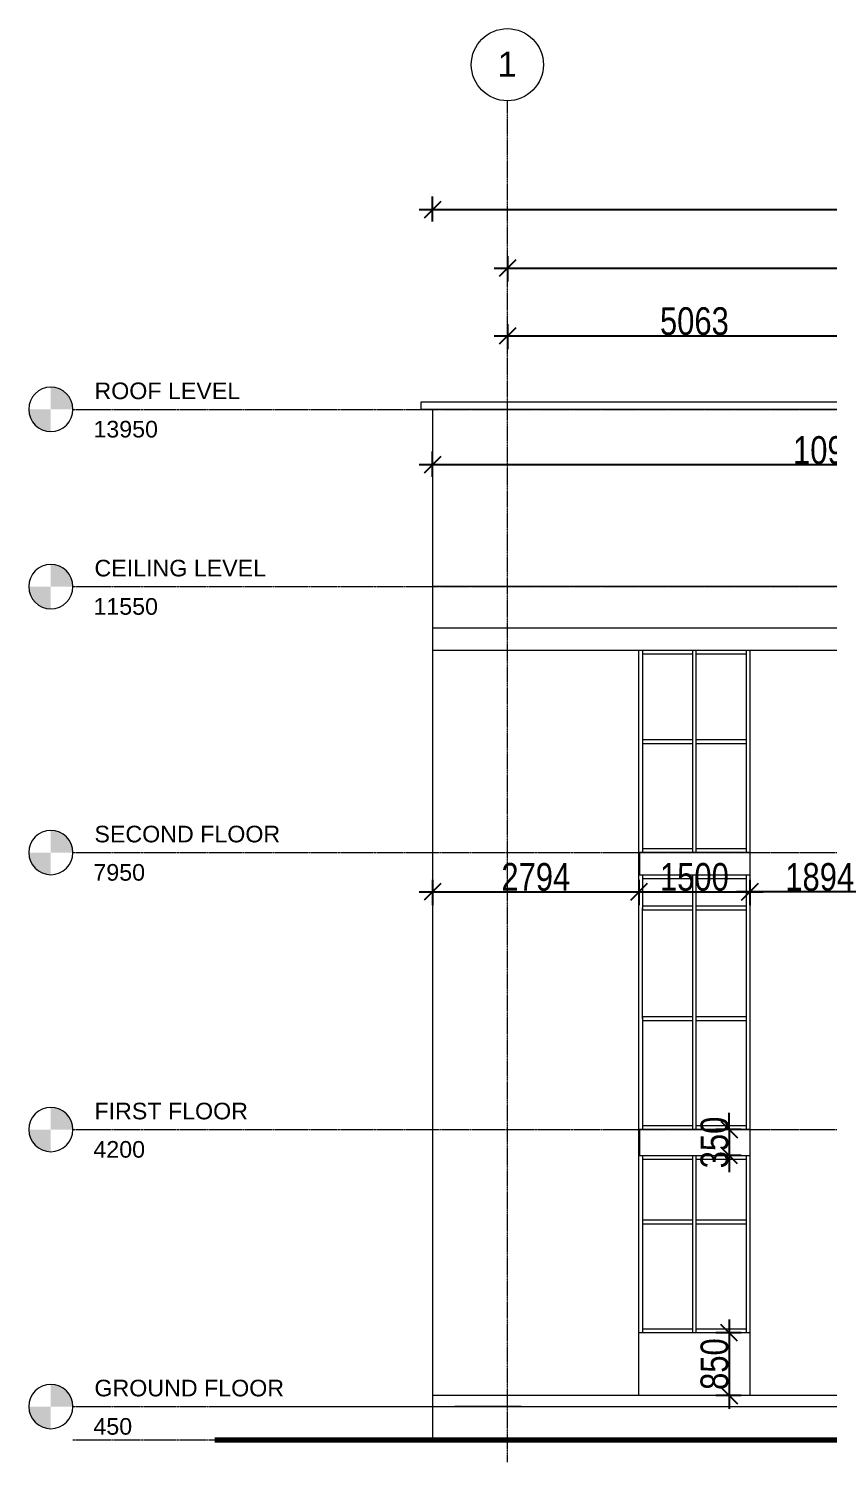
# Model space of a CAD drawing. Header units: millimetres. Extents: x -35190 to 411743, y -233114 to 23872.
# Drawn here: x 55056 to 65869, y -164512 to -145104 of the extents above; entities that cross this region are included whole.
import ezdxf

# ---------------------------------------------------------------- set-up
doc = ezdxf.new("R2010")
doc.units = ezdxf.units.MM
doc.linetypes.add('Centre', pattern=[31.75, 6.35, -4.7625, 15.875, -4.7625])
doc.linetypes.add('Grid Line', pattern=[22.225, 12.7, -3.175, 3.175, -3.175])
for name, color, linetype, lineweight in [('A-ANNO-DIMS', 211, 'Continuous', 9), ('A-DETL', 90, 'Continuous', 18), ('A-DETL-WIDE', 214, 'Continuous', 70), ('A-FLOR-LEVL', 51, 'Continuous', 18), ('A-GLAZ-CWMG', 51, 'Continuous', 18), ('A-WALL', 113, 'Continuous', 18), ('Q-CASE', 31, 'Continuous', 18), ('S-GRID', 1, 'Continuous', 9), ('S-GRID-IDEN', 1, 'Continuous', 9)]:
    doc.layers.add(name, color=color, linetype=linetype, lineweight=lineweight)
doc.styles.add('Arial', font='arial.ttf', dxfattribs={"height": 187.5})
doc.styles.add('Arial_1', font='arial.ttf', dxfattribs={"height": 150})
doc.styles.add('Arial_3', font='arial.ttf', dxfattribs={"width": 0.8, "height": 375})
doc.dimstyles.new('main_4_5mm', dxfattribs={"dimscale": 304.8, "dimtxt": 382.597275, "dimasz": 0.738189, "dimexe": 0.590551, "dimexo": 0.0625, "dimgap": 0.024606, "dimtad": 1, "dimdec": 0, "dimzin": 0, "dimdsep": 46, "dimtxsty": 'Arial_3', "dimblk1": 'OBLIQUE', "dimblk2": 'OBLIQUE', "dimsah": 1, "dimcen": 0.09, "dimdle": 0.590551, "dimazin": 0, "dimtfac": 1, "dimtdec": 4, "dimtix": 1, "dimtmove": 0, "dimatfit": 3, "dimfxl": 0.590551, "dimfxlon": 1, "dimtvp": 1, "dimtolj": 1, "dimtzin": 0, "dimarcsym": 2})

# ---------------------------------------------------------------- blocks, each defined once
blk = doc.blocks.new('Rectangular Mullion - 50 x 150mm-723600-South')
at = {"layer": 'A-GLAZ-CWMG'}
for p, q in [((-8157, 3800), (-8157, 3850)), ((-8157, 3800), (-7482, 3800)), ((-7482, 3850), (-7482, 3800))]:
    blk.add_line(p, q, dxfattribs=at)
blk = doc.blocks.new('Rectangular Mullion - 50 x 150mm-723601-South')
at = {"layer": 'A-GLAZ-CWMG'}
for p, q in [((-8882, 1450), (-8882, 1500)), ((-8207, 1500), (-8882, 1500)), ((-8207, 1500), (-8207, 1450))]:
    blk.add_line(p, q, dxfattribs=at)
blk = doc.blocks.new('Rectangular Mullion - 50 x 150mm-725073-South')
at = {"layer": 'A-GLAZ-CWMG'}
blk.add_line((-7482, 2950), (-7482, 1450), dxfattribs=at)
blk = doc.blocks.new('Rectangular Mullion - 50 x 150mm-725085-South')
at = {"layer": 'A-GLAZ-CWMG'}
blk.add_line((-8882, 2950), (-8882, 3850), dxfattribs=at)
blk = doc.blocks.new('Rectangular Mullion - 50 x 150mm-725088-South')
at = {"layer": 'A-GLAZ-CWMG'}
blk.add_line((-8882, 7200), (-8882, 7650), dxfattribs=at)
blk = doc.blocks.new('Rectangular Mullion - 50 x 150mm-725090-South')
at = {"layer": 'A-GLAZ-CWMG'}
blk.add_line((-8882, 9450), (-8882, 10690), dxfattribs=at)
blk = doc.blocks.new('Rectangular Mullion - 50 x 150mm-725092-South')
at = {"layer": 'A-GLAZ-CWMG'}
blk.add_line((-7482, 7200), (-7482, 5700), dxfattribs=at)
blk = doc.blocks.new('Rectangular Mullion - 50 x 150mm-725076-South')
at = {"layer": 'A-GLAZ-CWMG'}
blk.add_line((-8882, 4200), (-8882, 5700), dxfattribs=at)
blk = doc.blocks.new('Rectangular Mullion - 50 x 150mm-723605-South')
at = {"layer": 'A-GLAZ-CWMG'}
for p, q in [((-8882, 5675), (-8882, 5725)), ((-8207, 5725), (-8882, 5725)), ((-8882, 5675), (-8207, 5675)), ((-8207, 5725), (-8207, 5675))]:
    blk.add_line(p, q, dxfattribs=at)
blk = doc.blocks.new('Rectangular Mullion - 50 x 150mm-725094-South')
at = {"layer": 'A-GLAZ-CWMG'}
blk.add_line((-7482, 10690), (-7482, 9450), dxfattribs=at)
blk = doc.blocks.new('Casework 1 - Casework 1-478824-South')
at = {"layer": 'Q-CASE'}
for p, q in [((-11726, 10990), (-11726, 10690)), ((-1101, 10990), (-11726, 10990)), ((-11726, 10690), (-11726, 600)), ((-11726, 10690), (-1101, 10690)), ((-8932, 600), (-8932, 10690)), ((-7432, 10690), (-7432, 600)), ((-7432, 7950), (-8926, 7950)), ((-8926, 7950), (-8926, 7650)), ((-8926, 7650), (-7432, 7650)), ((-7432, 4200), (-8926, 4200)), ((-8926, 4200), (-8926, 3850)), ((-8926, 3850), (-7432, 3850)), ((-7432, 1450), (-8932, 1450)), ((1039, 600), (-11726, 600)), ((-11726, 600), (-11726, 0)), ((-11726, 0), (-376, 0))]:
    blk.add_line(p, q, dxfattribs=at)
blk = doc.blocks.new('Casework 2 - Casework 2-644764-South')
at = {"layer": 'Q-CASE'}
for p, q in [((-11882, 14050), (-876, 14050)), ((-11882, 13950), (-11882, 14050)), ((-876, 13950), (-11882, 13950))]:
    blk.add_line(p, q, dxfattribs=at)
blk = doc.blocks.new('Rectangular Mullion - 50 x 150mm-725130-South')
at = {"layer": 'A-GLAZ-CWMG'}
blk.add_line((-7482, 3850), (-7482, 2950), dxfattribs=at)
blk = doc.blocks.new('Rectangular Mullion - 50 x 150mm-725116-South')
at = {"layer": 'A-GLAZ-CWMG'}
blk.add_line((9760, 5550), (9760, 7050), dxfattribs=at)
blk = doc.blocks.new('Rectangular Mullion - 50 x 150mm-725131-South')
at = {"layer": 'A-GLAZ-CWMG'}
blk.add_line((-7482, 7650), (-7482, 7200), dxfattribs=at)
blk = doc.blocks.new('Rectangular Mullion - 50 x 150mm-V19-South')
at = {"layer": 'A-GLAZ-CWMG'}
for p, q in [((17364, 2950), (17364, 1450)), ((17414, 1450), (17414, 2950))]:
    blk.add_line(p, q, dxfattribs=at)
blk = doc.blocks.new('Rectangular Mullion - 50 x 150mm-725083-South')
at = {"layer": 'A-GLAZ-CWMG'}
for p, q in [((-8207, 3850), (-8207, 2950)), ((-8157, 2950), (-8157, 3850))]:
    blk.add_line(p, q, dxfattribs=at)
blk = doc.blocks.new('Rectangular Mullion - 50 x 150mm-725086-South')
at = {"layer": 'A-GLAZ-CWMG'}
for p, q in [((10435, 7050), (10435, 5550)), ((10485, 5550), (10485, 7050))]:
    blk.add_line(p, q, dxfattribs=at)
blk = doc.blocks.new('Rectangular Mullion - 50 x 150mm-725087-South')
at = {"layer": 'A-GLAZ-CWMG'}
for p, q in [((-8207, 7650), (-8207, 7200)), ((-8157, 7200), (-8157, 7650))]:
    blk.add_line(p, q, dxfattribs=at)
blk = doc.blocks.new('Rectangular Mullion - 50 x 150mm-725089-South')
at = {"layer": 'A-GLAZ-CWMG'}
for p, q in [((-8207, 10690), (-8207, 9450)), ((-8157, 9450), (-8157, 10690))]:
    blk.add_line(p, q, dxfattribs=at)
blk = doc.blocks.new('Level - M_Level Head - Circle-24867-South')
at = {"layer": 'A-FLOR-LEVL', "lineweight": 9}
h = blk.add_hatch(color=256, dxfattribs=at)
edge = h.paths.add_edge_path()
edge.add_line((46858, 0), (46558, 0))
edge.add_arc((46858, 0), 300, 90, 180, ccw=False)
edge.add_line((46858, 300), (46858, 0))
h = blk.add_hatch(color=256, dxfattribs=at)
edge = h.paths.add_edge_path()
edge.add_line((46858, -300), (46858, 0))
edge.add_line((46858, 0), (47158, 0))
edge.add_arc((46858, 0), 300, 270, 360, ccw=False)
blk.add_circle((46858, 0), 300, dxfattribs=at)
blk = doc.blocks.new('Grid - M_Grid Head - Circle-24584-South')
at = {"layer": 'S-GRID-IDEN'}
blk.add_circle((-10714, 18616), 488, dxfattribs=at)
blk = doc.blocks.new('_Oblique')
at = {"color": 0, "linetype": 'ByBlock', "lineweight": -2}
blk.add_line((-0.5, -0.5), (0.5, 0.5), dxfattribs=at)
blk = doc.blocks.new('*D2189')
at = {"layer": 'A-ANNO-DIMS', "color": 0, "lineweight": -2, "transparency": 16777216}
for p, q in [((61537, -149103), (61537, -149444)), ((66600, -149103), (66600, -149444)), ((61357, -149264), (66780, -149264))]:
    blk.add_line(p, q, dxfattribs=at)
at = {"layer": 'Defpoints', "color": 0, "transparency": 16777216}
for p in [(61537, -149084), (66600, -149084), (66600, -149264)]:
    blk.add_point(p, dxfattribs=at)
at = {"layer": 'A-ANNO-DIMS', "color": 0, "lineweight": -2, "transparency": 16777216, "xscale": 224.9999999999999, "yscale": 224.9999999999999, "zscale": 224.9999999999999, "rotation": 180}
blk.add_blockref('_Oblique', (61537, -149264), dxfattribs=at)
at = {"layer": 'A-ANNO-DIMS', "color": 0, "lineweight": -2, "transparency": 16777216, "xscale": 224.9999999999999, "yscale": 224.9999999999999, "zscale": 224.9999999999999}
blk.add_blockref('_Oblique', (66600, -149264), dxfattribs=at)
at = {"layer": 'A-ANNO-DIMS', "color": 0, "transparency": 16777216, "insert": (64069, -149065), "char_height": 375, "width": 991.69, "attachment_point": 5, "style": 'Arial_3'}
blk.add_mtext('\\A1;5063', dxfattribs=at)
blk = doc.blocks.new('*D2199')
at = {"layer": 'A-ANNO-DIMS', "color": 0, "lineweight": -2, "transparency": 16777216}
for p, q in [((60525, -147716), (60525, -147375)), ((114600, -147716), (114600, -147375)), ((114780, -147555), (60345, -147555))]:
    blk.add_line(p, q, dxfattribs=at)
at = {"layer": 'Defpoints', "color": 0, "transparency": 16777216}
for p in [(60525, -147555), (60525, -147735), (114600, -147735)]:
    blk.add_point(p, dxfattribs=at)
at = {"layer": 'A-ANNO-DIMS', "color": 0, "lineweight": -2, "transparency": 16777216, "xscale": 224.9999999999999, "yscale": 224.9999999999999, "zscale": 224.9999999999999, "rotation": 180}
blk.add_blockref('_Oblique', (60525, -147555), dxfattribs=at)
at = {"layer": 'A-ANNO-DIMS', "color": 0, "lineweight": -2, "transparency": 16777216, "xscale": 224.9999999999999, "yscale": 224.9999999999999, "zscale": 224.9999999999999}
blk.add_blockref('_Oblique', (114600, -147555), dxfattribs=at)
at = {"layer": 'A-ANNO-DIMS', "color": 0, "transparency": 16777216, "insert": (87562, -147356), "char_height": 375, "width": 1239.62, "attachment_point": 5, "style": 'Arial_3'}
blk.add_mtext('\\A1;54075', dxfattribs=at)
blk = doc.blocks.new('*D2200')
at = {"layer": 'A-ANNO-DIMS', "color": 0, "lineweight": -2, "transparency": 16777216}
for p, q in [((61537, -148183), (61537, -148524)), ((113587, -148183), (113587, -148524)), ((61357, -148344), (113767, -148344))]:
    blk.add_line(p, q, dxfattribs=at)
at = {"layer": 'Defpoints', "color": 0, "transparency": 16777216}
for p in [(61537, -148164), (113587, -148164), (113587, -148344)]:
    blk.add_point(p, dxfattribs=at)
at = {"layer": 'A-ANNO-DIMS', "color": 0, "lineweight": -2, "transparency": 16777216, "xscale": 224.9999999999999, "yscale": 224.9999999999999, "zscale": 224.9999999999999, "rotation": 180}
blk.add_blockref('_Oblique', (61537, -148344), dxfattribs=at)
at = {"layer": 'A-ANNO-DIMS', "color": 0, "lineweight": -2, "transparency": 16777216, "xscale": 224.9999999999999, "yscale": 224.9999999999999, "zscale": 224.9999999999999}
blk.add_blockref('_Oblique', (113587, -148344), dxfattribs=at)
at = {"layer": 'A-ANNO-DIMS', "color": 0, "transparency": 16777216, "insert": (87562, -148145), "char_height": 375, "width": 1239.62, "attachment_point": 5, "style": 'Arial_3'}
blk.add_mtext('\\A1;52050', dxfattribs=at)
blk = doc.blocks.new('*D2204')
at = {"layer": 'A-ANNO-DIMS', "color": 0, "lineweight": -2, "transparency": 16777216}
for p, q in [((60525, -151169), (60525, -150829)), ((71450, -151169), (71450, -150829)), ((71630, -151009), (60345, -151009))]:
    blk.add_line(p, q, dxfattribs=at)
at = {"layer": 'Defpoints', "color": 0, "transparency": 16777216}
for p in [(60525, -151009), (60525, -151189), (71450, -151189)]:
    blk.add_point(p, dxfattribs=at)
at = {"layer": 'A-ANNO-DIMS', "color": 0, "lineweight": -2, "transparency": 16777216, "xscale": 224.9999999999999, "yscale": 224.9999999999999, "zscale": 224.9999999999999, "rotation": 180}
blk.add_blockref('_Oblique', (60525, -151009), dxfattribs=at)
at = {"layer": 'A-ANNO-DIMS', "color": 0, "lineweight": -2, "transparency": 16777216, "xscale": 224.9999999999999, "yscale": 224.9999999999999, "zscale": 224.9999999999999}
blk.add_blockref('_Oblique', (71450, -151009), dxfattribs=at)
at = {"layer": 'A-ANNO-DIMS', "color": 0, "transparency": 16777216, "insert": (65987, -150810), "char_height": 375, "width": 1239.62, "attachment_point": 5, "style": 'Arial_3'}
blk.add_mtext('\\A1;10925', dxfattribs=at)
blk = doc.blocks.new('*D2296')
at = {"layer": 'A-ANNO-DIMS', "color": 0, "lineweight": -2, "transparency": 16777216}
for p, q in [((63139, -156788), (64999, -156788)), ((63319, -156627), (63319, -156968)), ((64819, -156627), (64819, -156968))]:
    blk.add_line(p, q, dxfattribs=at)
at = {"layer": 'Defpoints', "color": 0, "transparency": 16777216}
for p in [(63319, -156608), (64819, -156608), (64819, -156788)]:
    blk.add_point(p, dxfattribs=at)
at = {"layer": 'A-ANNO-DIMS', "color": 0, "lineweight": -2, "transparency": 16777216, "xscale": 224.9999999999999, "yscale": 224.9999999999999, "zscale": 224.9999999999999, "rotation": 180}
blk.add_blockref('_Oblique', (63319, -156788), dxfattribs=at)
at = {"layer": 'A-ANNO-DIMS', "color": 0, "lineweight": -2, "transparency": 16777216, "xscale": 224.9999999999999, "yscale": 224.9999999999999, "zscale": 224.9999999999999}
blk.add_blockref('_Oblique', (64819, -156788), dxfattribs=at)
at = {"layer": 'A-ANNO-DIMS', "color": 0, "transparency": 16777216, "insert": (64069, -156589), "char_height": 375, "width": 991.69, "attachment_point": 5, "style": 'Arial_3'}
blk.add_mtext('\\A1;1500', dxfattribs=at)
blk = doc.blocks.new('*D2297')
at = {"layer": 'A-ANNO-DIMS', "color": 0, "lineweight": -2, "transparency": 16777216}
for p, q in [((60345, -156788), (63499, -156788)), ((60525, -156627), (60525, -156968)), ((63319, -156627), (63319, -156968))]:
    blk.add_line(p, q, dxfattribs=at)
at = {"layer": 'Defpoints', "color": 0, "transparency": 16777216}
for p in [(60525, -156608), (63319, -156608), (63319, -156788)]:
    blk.add_point(p, dxfattribs=at)
at = {"layer": 'A-ANNO-DIMS', "color": 0, "lineweight": -2, "transparency": 16777216, "xscale": 224.9999999999999, "yscale": 224.9999999999999, "zscale": 224.9999999999999, "rotation": 180}
blk.add_blockref('_Oblique', (60525, -156788), dxfattribs=at)
at = {"layer": 'A-ANNO-DIMS', "color": 0, "lineweight": -2, "transparency": 16777216, "xscale": 224.9999999999999, "yscale": 224.9999999999999, "zscale": 224.9999999999999}
blk.add_blockref('_Oblique', (63319, -156788), dxfattribs=at)
at = {"layer": 'A-ANNO-DIMS', "color": 0, "transparency": 16777216, "insert": (61922, -156589), "char_height": 375, "width": 991.69, "attachment_point": 5, "style": 'Arial_3'}
blk.add_mtext('\\A1;2794', dxfattribs=at)
blk = doc.blocks.new('*D2298')
at = {"layer": 'A-ANNO-DIMS', "color": 0, "lineweight": -2, "transparency": 16777216}
for p, q in [((66712, -156949), (66712, -156608)), ((66892, -156788), (64639, -156788)), ((64819, -156627), (64819, -156968))]:
    blk.add_line(p, q, dxfattribs=at)
at = {"layer": 'Defpoints', "color": 0, "transparency": 16777216}
for p in [(64819, -156608), (64819, -156788), (66712, -156968)]:
    blk.add_point(p, dxfattribs=at)
at = {"layer": 'A-ANNO-DIMS', "color": 0, "lineweight": -2, "transparency": 16777216, "xscale": 224.9999999999999, "yscale": 224.9999999999999, "zscale": 224.9999999999999, "rotation": 180}
blk.add_blockref('_Oblique', (64819, -156788), dxfattribs=at)
at = {"layer": 'A-ANNO-DIMS', "color": 0, "lineweight": -2, "transparency": 16777216, "xscale": 224.9999999999999, "yscale": 224.9999999999999, "zscale": 224.9999999999999}
blk.add_blockref('_Oblique', (66712, -156788), dxfattribs=at)
at = {"layer": 'A-ANNO-DIMS', "color": 0, "transparency": 16777216, "insert": (65766, -156589), "char_height": 375, "width": 991.69, "attachment_point": 5, "style": 'Arial_3'}
blk.add_mtext('\\A1;1894', dxfattribs=at)
blk = doc.blocks.new('*D2186')
at = {"layer": 'A-ANNO-DIMS', "color": 0, "lineweight": -2, "transparency": 16777216}
for p, q in [((64541, -160007), (64541, -159782)), ((64702, -160007), (64361, -160007)), ((64541, -160007), (64541, -160357)), ((64702, -160357), (64361, -160357)), ((64541, -160357), (64541, -160582))]:
    blk.add_line(p, q, dxfattribs=at)
at = {"layer": 'Defpoints', "color": 0, "transparency": 16777216}
for p in [(64721, -160007), (64541, -160357), (64721, -160357)]:
    blk.add_point(p, dxfattribs=at)
at = {"layer": 'A-ANNO-DIMS', "color": 0, "lineweight": -2, "transparency": 16777216, "xscale": 224.9999999999999, "yscale": 224.9999999999999, "zscale": 224.9999999999999}
for p, rotation in [((64541, -160007), 270), ((64541, -160357), 90)]:
    blk.add_blockref('_Oblique', p, dxfattribs=dict(at, rotation=rotation))
at = {"layer": 'A-ANNO-DIMS', "color": 0, "transparency": 16777216, "insert": (64342, -160182), "char_height": 375, "width": 743.77, "attachment_point": 5, "rotation": 90, "style": 'Arial_3'}
blk.add_mtext('\\A1;350', dxfattribs=at)
blk = doc.blocks.new('*D2187')
at = {"layer": 'A-ANNO-DIMS', "color": 0, "lineweight": -2, "transparency": 16777216}
for p, q in [((64541, -162577), (64541, -163787)), ((64702, -162757), (64361, -162757)), ((64702, -163607), (64361, -163607))]:
    blk.add_line(p, q, dxfattribs=at)
at = {"layer": 'Defpoints', "color": 0, "transparency": 16777216}
for p in [(64721, -162757), (64541, -163607), (64721, -163607)]:
    blk.add_point(p, dxfattribs=at)
at = {"layer": 'A-ANNO-DIMS', "color": 0, "lineweight": -2, "transparency": 16777216, "xscale": 224.9999999999999, "yscale": 224.9999999999999, "zscale": 224.9999999999999}
for p, rotation in [((64541, -162757), 90), ((64541, -163607), 270)]:
    blk.add_blockref('_Oblique', p, dxfattribs=dict(at, rotation=rotation))
at = {"layer": 'A-ANNO-DIMS', "color": 0, "transparency": 16777216, "insert": (64342, -163182), "char_height": 375, "width": 743.77, "attachment_point": 5, "rotation": 90, "style": 'Arial_3'}
blk.add_mtext('\\A1;850', dxfattribs=at)

msp = doc.modelspace()

# ---------------------------------------------------------------- linework, layer by layer
at = {"layer": 'A-DETL'}
for p, q in [((57575.8, -163757.1), (72969.1, -163757.1)), ((61724.9, -163757.1), (60824.9, -163757.1)), ((61724.9, -163757.1), (72969.1, -163757.1))]:
    msp.add_line(p, q, dxfattribs=at)
at = {"layer": 'A-DETL-WIDE'}
msp.add_line((57575.8, -164207.1), (121524.9, -164207.1), dxfattribs=at)
at = {"layer": 'A-FLOR-LEVL', "linetype": 'Centre', "lineweight": 9}
msp.add_line((55656.4, -164207.1), (118808.8, -164207.1), dxfattribs=at)
at = {"layer": 'A-WALL'}
for p, q in [((60524.9, -150257.1), (60524.9, -153217.1)), ((71449.9, -152657.1), (60524.9, -152657.1)), ((63324.9, -156257.1), (63318.6, -156257.1)), ((63318.6, -156557.1), (63324.9, -156557.1)), ((63324.9, -160007.1), (63318.6, -160007.1)), ((63318.6, -160357.1), (63324.9, -160357.1))]:
    msp.add_line(p, q, dxfattribs=at)
at = {"layer": 'S-GRID', "linetype": 'Grid Line'}
msp.add_line((61537.4, -164511.9), (61537.4, -146078.5), dxfattribs=at)

# ---------------------------------------------------------------- block references
at = {"layer": 'A-FLOR-LEVL', "lineweight": 9, "extrusion": (0, 0, -1)}
for p in [(-102214.3, -150257.1), (-102214.3, -152657.1), (-102214.3, -156257.1), (-102214.3, -160007.1), (-102214.3, -163757.1)]:
    msp.add_blockref('Level - M_Level Head - Circle-24867-South', p, dxfattribs=at)
at = {"layer": 'A-GLAZ-CWMG'}
for name, p in [('Rectangular Mullion - 50 x 150mm-725090-South', (72251, -164207.1)), ('Rectangular Mullion - 50 x 150mm-723600-South', (71526, -157367.1)), ('Rectangular Mullion - 50 x 150mm-725089-South', (72251, -164207.1)), ('Rectangular Mullion - 50 x 150mm-723600-South', (72251, -157367.1)), ('Rectangular Mullion - 50 x 150mm-725094-South', (72251, -164207.1)), ('Rectangular Mullion - 50 x 150mm-723605-South', (72251, -160457.1)), ('Rectangular Mullion - 50 x 150mm-725076-South', (72251, -160457.1)), ('Rectangular Mullion - 50 x 150mm-V19-South', (46679.7, -157707.1)), ('Rectangular Mullion - 50 x 150mm-723605-South', (72976, -160457.1)), ('Rectangular Mullion - 50 x 150mm-725073-South', (72251, -157707.1)), ('Rectangular Mullion - 50 x 150mm-723601-South', (72251, -157707.1)), ('Rectangular Mullion - 50 x 150mm-723601-South', (72976, -157707.1)), ('Rectangular Mullion - 50 x 150mm-725088-South', (72251, -164207.1)), ('Rectangular Mullion - 50 x 150mm-723600-South', (71526, -160407.1)), ('Rectangular Mullion - 50 x 150mm-725087-South', (72251, -164207.1)), ('Rectangular Mullion - 50 x 150mm-723600-South', (72251, -160407.1)), ('Rectangular Mullion - 50 x 150mm-725131-South', (72251, -164207.1)), ('Rectangular Mullion - 50 x 150mm-723605-South', (72251, -162707.1)), ('Rectangular Mullion - 50 x 150mm-725116-South', (53608.7, -164057.1)), ('Rectangular Mullion - 50 x 150mm-725086-South', (53608.7, -164057.1)), ('Rectangular Mullion - 50 x 150mm-723605-South', (72976, -162707.1)), ('Rectangular Mullion - 50 x 150mm-725092-South', (72251, -164207.1)), ('Rectangular Mullion - 50 x 150mm-723605-South', (72251, -164207.1)), ('Rectangular Mullion - 50 x 150mm-725076-South', (72251, -164207.1)), ('Rectangular Mullion - 50 x 150mm-V19-South', (46679.7, -161457.1)), ('Rectangular Mullion - 50 x 150mm-723605-South', (72976, -164207.1)), ('Rectangular Mullion - 50 x 150mm-725073-South', (72251, -161457.1)), ('Rectangular Mullion - 50 x 150mm-723601-South', (72251, -161457.1)), ('Rectangular Mullion - 50 x 150mm-723601-South', (72976, -161457.1)), ('Rectangular Mullion - 50 x 150mm-725085-South', (72251, -164207.1)), ('Rectangular Mullion - 50 x 150mm-723600-South', (71526, -164207.1)), ('Rectangular Mullion - 50 x 150mm-725083-South', (72251, -164207.1)), ('Rectangular Mullion - 50 x 150mm-723600-South', (72251, -164207.1)), ('Rectangular Mullion - 50 x 150mm-725130-South', (72251, -164207.1)), ('Rectangular Mullion - 50 x 150mm-723605-South', (72251, -166957.1)), ('Rectangular Mullion - 50 x 150mm-725076-South', (72251, -166957.1)), ('Rectangular Mullion - 50 x 150mm-V19-South', (46679.7, -164207.1)), ('Rectangular Mullion - 50 x 150mm-723605-South', (72976, -166957.1)), ('Rectangular Mullion - 50 x 150mm-725073-South', (72251, -164207.1)), ('Rectangular Mullion - 50 x 150mm-723601-South', (72251, -164207.1)), ('Rectangular Mullion - 50 x 150mm-723601-South', (72976, -164207.1))]:
    msp.add_blockref(name, p, dxfattribs=at)
at = {"layer": 'Q-CASE'}
for name in ['Casework 2 - Casework 2-644764-South', 'Casework 1 - Casework 1-478824-South']:
    msp.add_blockref(name, (72251, -164207.1), dxfattribs=at)
at = {"layer": 'S-GRID-IDEN'}
msp.add_blockref('Grid - M_Grid Head - Circle-24584-South', (72251, -164207.1), dxfattribs=at)

# ---------------------------------------------------------------- texts
at = {"layer": 'A-FLOR-LEVL', "lineweight": 9, "char_height": 225, "attachment_point": 1, "style": 'Arial', "bg_fill": 3, "box_fill_scale": 1.25, "bg_fill_color": 256, "bg_fill_true_color": 13158600, "bg_fill_transparency": 0}
for s, insert, width in [('ROOF LEVEL', (55946.9, -149893.8), 2429.113), ('13950', (55932.8, -150412.6), 1082.278), ('CEILING LEVEL', (55946.9, -152293.8), 2862.024), ('11550', (55932.8, -152812.6), 1082.278), ('SECOND FLOOR', (55946.9, -155893.8), 3084.493), ('7950', (55932.8, -156412.6), 865.822), ('FIRST FLOOR', (55946.9, -159643.8), 2555.379), ('4200', (55932.8, -160162.6), 865.822)]:
    msp.add_mtext(s, dxfattribs=dict(at, insert=insert, width=width))

# ---------------------------------------------------------------- dimensions: what is measured, and where the dimension line sits
at = {"layer": 'A-ANNO-DIMS'}
for base, p1, p2, override, picture, middle in [((60524.9, -147555.1), (114599.9, -147735.1), (60524.9, -147735.1), {"dimpost": '<>', "dimfxl": 54075}, '*D2199', (87562.4, -147356.1)), ((113587.4, -148344), (61537.4, -148164), (113587.4, -148164), {"dimpost": '<>', "dimfxl": 52050}, '*D2200', (87562.4, -148145)), ((66599.8825008, -149263.9938732), (61537.3825008, -149083.9938732), (66599.8825008, -149083.9938732), {"dimpost": '<>', "dimfxl": 5062.5}, '*D2189', (64068.6325008, -149064.9011038)), ((60524.9, -151008.5), (71449.9, -151188.5), (60524.9, -151188.5), {"dimpost": '<>', "dimfxl": 10925}, '*D2204', (65987.4, -150809.6)), ((63318.6, -156787.7), (60524.9, -156607.7), (63318.6, -156607.7), {"dimpost": '<>', "dimfxl": 2793.75}, '*D2297', (61921.8, -156588.7)), ((64818.6, -156787.7), (63318.6, -156607.7), (64818.6, -156607.7), {"dimpost": '<>', "dimfxl": 1500}, '*D2296', (64068.6, -156588.7)), ((64818.6, -156787.7), (66712.4, -156967.7), (64818.6, -156607.7), {"dimpost": '<>', "dimfxl": 1927.664147}, '*D2298', (65765.5, -156588.7))]:
    dim = msp.add_linear_dim(base=base, p1=p1, p2=p2, dimstyle='main_4_5mm', override=override, dxfattribs=at)
    dim.commit()
    dim.dimension.update_dxf_attribs({"geometry": picture, "text_midpoint": middle})
for base, p1, p2, override, picture, middle in [((64541.4, -160357.1), (64721.4, -160007.1), (64721.4, -160357.1), {"dimpost": '<>', "dimfxl": 350}, '*D2186', (64342.3, -160182.1)), ((64541.4, -163607.1), (64721.4, -162757.1), (64721.4, -163607.1), {"dimpost": '<>', "dimfxl": 850}, '*D2187', (64342.4, -163182.1))]:
    dim = msp.add_linear_dim(base=base, p1=p1, p2=p2, angle=90, dimstyle='main_4_5mm', override=override, dxfattribs=at)
    dim.commit()
    dim.dimension.update_dxf_attribs({"geometry": picture, "text_midpoint": middle})

# ---------------------------------------------------------------- next in the draw order: linework, layer by layer
at = {"layer": 'A-FLOR-LEVL', "linetype": 'Centre', "lineweight": 9}
for p, q in [((55656.4, -150257.1), (118808.8, -150257.1)), ((55656.4, -152657.1), (118808.8, -152657.1)), ((55656.4, -156257.1), (118808.8, -156257.1)), ((55656.4, -160007.1), (118808.8, -160007.1))]:
    msp.add_line(p, q, dxfattribs=at)

# ---------------------------------------------------------------- next in the draw order: texts
at = {"layer": 'A-FLOR-LEVL', "lineweight": 9, "char_height": 225, "attachment_point": 1, "style": 'Arial', "bg_fill": 3, "box_fill_scale": 1.25, "bg_fill_color": 256, "bg_fill_true_color": 13158600, "bg_fill_transparency": 0}
for s, insert, width in [('GROUND FLOOR', (55946.9, -163393.8), 3144.619), ('450', (55932.8, -163912.6), 649.367)]:
    msp.add_mtext(s, dxfattribs=dict(at, insert=insert, width=width))
at = {"layer": 'S-GRID-IDEN', "insert": (61403.4, -145416.6), "char_height": 337.5, "width": 318.671, "attachment_point": 1, "style": 'Arial_1', "bg_fill": 3, "box_fill_scale": 1.25, "bg_fill_color": 256, "bg_fill_true_color": 13158600, "bg_fill_transparency": 0}
msp.add_mtext('1', dxfattribs=at)

# ---------------------------------------------------------------- next in the draw order: linework, layer by layer
at = {"layer": 'A-FLOR-LEVL', "linetype": 'Centre', "lineweight": 9}
msp.add_line((55656.4, -163757.1), (118808.8, -163757.1), dxfattribs=at)

doc.saveas('drawing.dxf')
